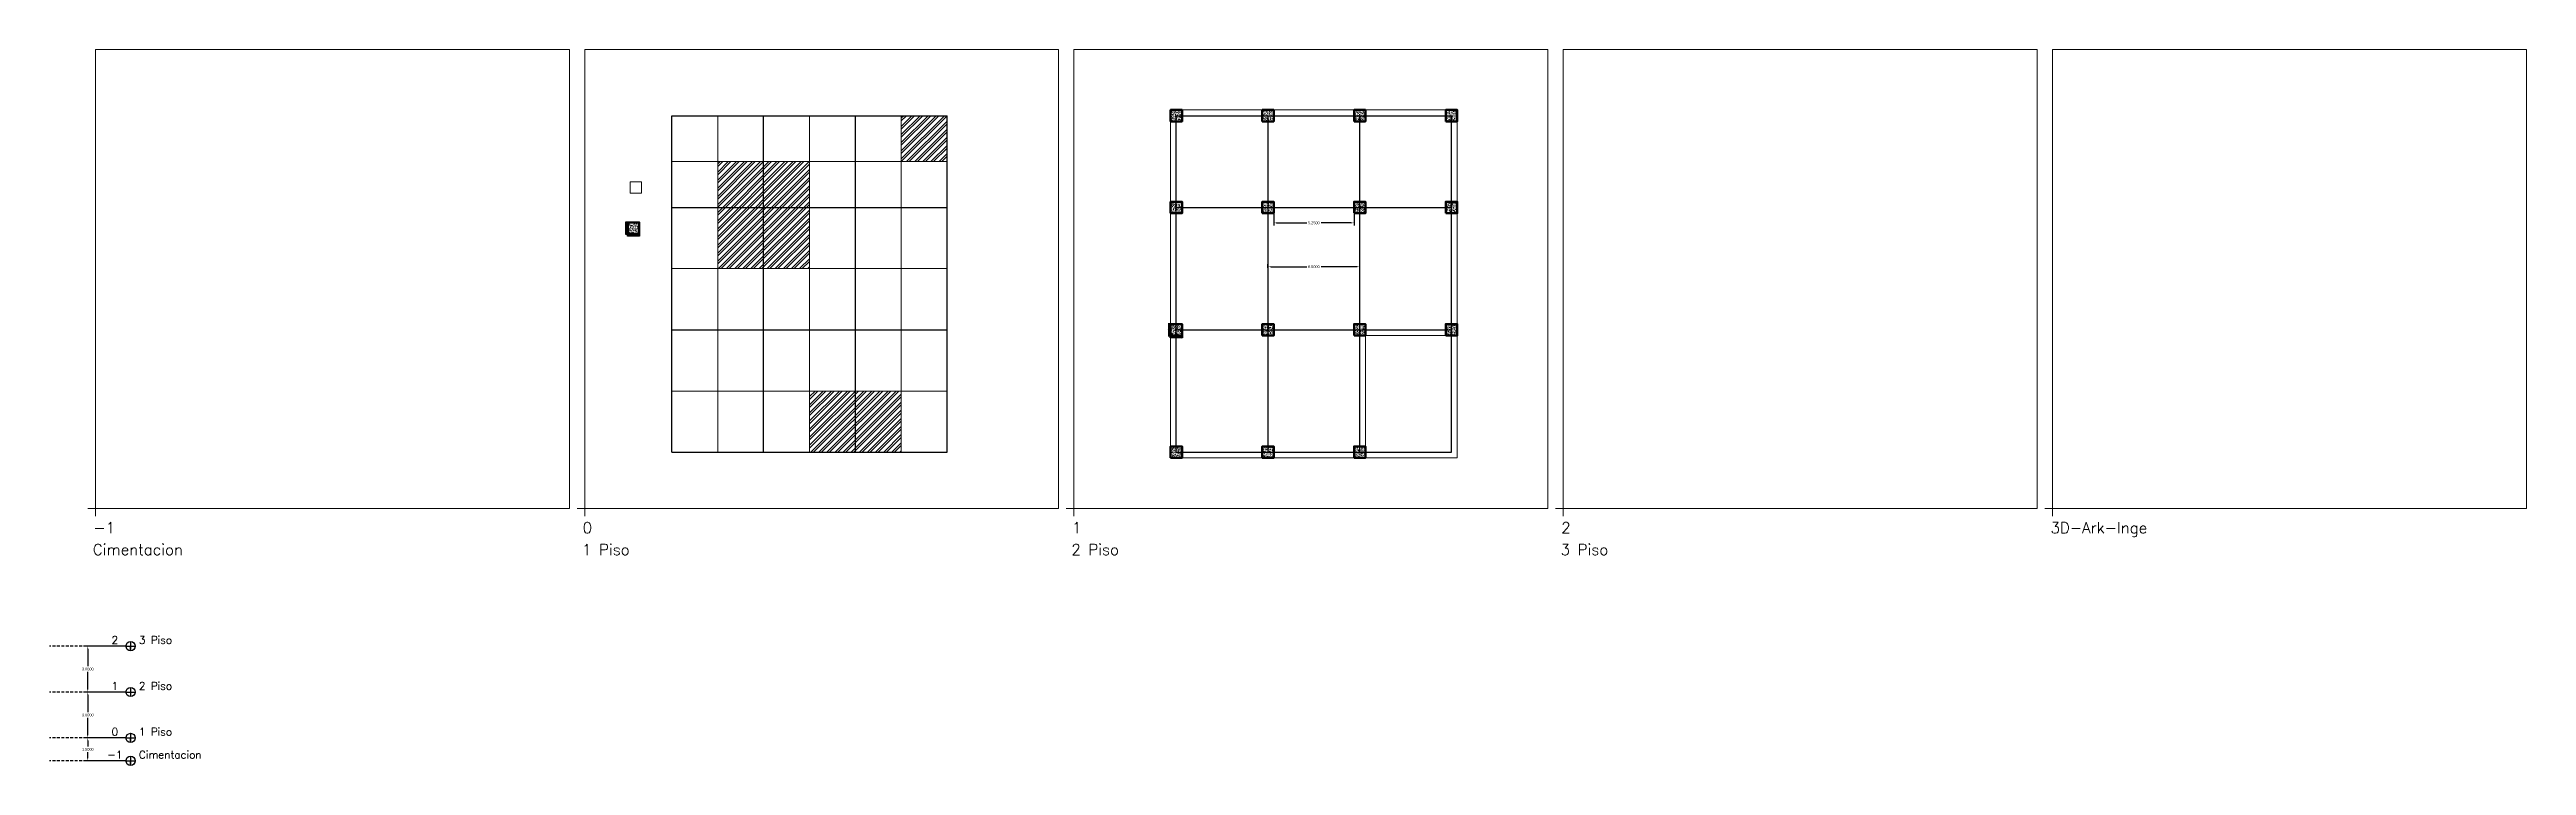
# Model space of a CAD drawing. Header units: metres. Extents: x -3 to 159, y -2 to 45.
import ezdxf
from ezdxf.enums import TextEntityAlignment as Align

# ---------------------------------------------------------------- set-up
doc = ezdxf.new("R2010")
doc.units = ezdxf.units.M
doc.header["$LTSCALE"] = 0.03
doc.header["$MEASUREMENT"] = 0
doc.linetypes.add('HIDDEN', pattern=[9.525, 6.35, -3.175])
for name, color, linetype, plot in [('3D - Construccion', 250, 'Continuous', False), ('3D - Niveles', 1, 'Continuous', False), ('Datos - bloques', 1, 'Continuous', False)]:
    doc.layers.add(name, color=color, linetype=linetype, plot=plot)
for name, color, linetype, lineweight in [('3D - Plantillas', 17, 'Continuous', 9), ('Arki - Bordes', 2, 'Continuous', 20), ('Columnas', 5, 'Continuous', 60)]:
    doc.layers.add(name, color=color, linetype=linetype, lineweight=lineweight)
doc.styles.add('Aki - Medidas', font='arial.ttf', dxfattribs={"height": 0.045})
doc.styles.add('Arki - Data', font='romans.shx', dxfattribs={"height": 5})
doc.styles.add('Data', font='romans.shx', dxfattribs={"height": 5})
doc.styles.get("Standard").update_dxf_attribs({"font": 'arial.ttf'})
doc.dimstyles.new('Arki - Medidas', dxfattribs={"dimtxt": 0.045, "dimasz": 0.05, "dimexe": 0.048, "dimexo": 0.02, "dimgap": 0.032, "dimtad": 2, "dimtih": 1, "dimtoh": 1, "dimzin": 5, "dimdsep": 46, "dimtxsty": 'Aki - Medidas', "dimblk": 'OPEN90', "dimcen": 0.5, "dimclrd": 1, "dimclre": 1, "dimclrt": 3, "dimadec": 0, "dimazin": 0, "dimtfac": 1, "dimtix": 1, "dimtofl": 0, "dimtmove": 1, "dimatfit": 3, "dimldrblk": 'OPEN90', "dimfxl": 1, "dimtolj": 1, "dimtzin": 0, "dimarcsym": 0})
doc.dimstyles.get("Standard").update_dxf_attribs({"dimtxt": 0.18, "dimasz": 0.18, "dimexe": 0.18, "dimexo": 0.0625, "dimgap": 0.09, "dimtad": 0, "dimtih": 1, "dimtoh": 1, "dimdec": 4, "dimzin": 0, "dimdsep": 46, "dimtxsty": 'Standard', "dimcen": 0.09, "dimadec": 0, "dimazin": 0, "dimtfac": 1, "dimtdec": 4, "dimtofl": 0, "dimtmove": 0, "dimatfit": 3, "dimfxl": 1, "dimtolj": 1, "dimtzin": 0, "dimarcsym": 0})
pattern_1 = [(50, (0, 0), (0.145748, -0.012751), [0.01524, -0.16764]), (355, (0, 0), (-0.028195, 0.152845), [0.012192, -0.134112]), (100.451, (0.01215, -0.00106), (0.117553, 0.140094), [0.012952, -0.142472]), (46.184, (0, 0.04064), (0.216863, -0.033634), [0.02286, -0.25146]), (96.636, (0.01807, 0.03784), (0.189923, 0.19794), [0.019428, -0.21371]), (351.184, (0, 0.04064), (0.189923, 0.19794), [0.018288, -0.201168]), (21, (0.02032, 0.03048), (0.121292, -0.081812), [0.01524, -0.16764]), (326, (0.02032, 0.03048), (0.049442, 0.14735), [0.012192, -0.134112]), (71.451, (0.03043, 0.02366), (0.170733, 0.065538), [0.012952, -0.142472]), (37.5, (0, 0), (0.002471, 0.067644), [0, -0.1324864, 0, -0.136144, 0, -0.13462]), (7.5, (0, 0), (0.0534557, 0.0801445), [0, -0.0776224, 0, -0.1294384, 0, -0.051308]), (327.5, (-0.045314, 0), (0.1084725, -0.004583), [0, -0.0508, 0, -0.158496, 0, -0.210312]), (317.5, (-0.06563, 0), (0.118503, 0.020341), [0, -0.06604, 0, -0.1052576, 0, -0.149352])]

# ---------------------------------------------------------------- blocks, each defined once
blk = doc.blocks.new('AKI_Punto3D')
for p, q in [((-0.5, 0), (0.5, 0)), ((0, -0.5), (0, 0.5))]:
    blk.add_line(p, q)
blk = doc.blocks.new('*U1199')
blk.add_lwpolyline([(0, 30), (31, 30), (31, 0), (0, 0)], close=True)
blk.add_blockref('AKI_Punto3D', (0, 0))
at = {"color": 255, "style": 'Data'}
blk.add_attdef('ETAGE', (-0.13, -1.62), '', height=0.72, dxfattribs=at)
at = {"color": 252, "style": 'Data'}
blk.add_attdef('NOMBRE', (-0.17, -3.05), '', height=0.72, dxfattribs=at)
blk = doc.blocks.new('AKI_Nivel')
h = blk.add_hatch()
h.set_pattern_fill('ANGLE')
h.set_pattern_definition([(0, (2.3, -4), (0, 6.985), [5.08, -1.905]), (90, (2.3, -4), (-6.985, 4e-16), [5.08, -1.905])])
h.paths.add_polyline_path([(2.6, 0), (2.3, 0), (2.3, -0.3, 0.414214)])
h.paths.add_polyline_path([(2.3, 0.3, 0.414214), (2, 0), (2.3, 0)])
at = {"linetype": 'HIDDEN'}
blk.add_line((0, 0), (-3, 0), dxfattribs=at)
blk.add_line((2, 0), (0, 0))
blk.add_circle((2.3, 0), 0.3)
at = {"layer": '3D - Construccion'}
for p, q in [((2, 0), (2.6, 0)), ((2.3, 0.3), (2.3, -0.3))]:
    blk.add_line(p, q, dxfattribs=at)
at = {"color": 7, "style": 'Data'}
blk.add_attdef('ETAGE', text='', height=0.5, dxfattribs=at).set_placement((1.27, 0), align=Align.BOTTOM_CENTER)
blk.add_attdef('NOMBRE1', text='', height=0.5, dxfattribs=at).set_placement((2.85, 0), align=Align.BOTTOM_LEFT)
blk = doc.blocks.new('*D1196')
at = {"color": 0, "lineweight": -2, "transparency": 16777216}
for p, q in [((-0.06, 3), (-0.68, 3)), ((-0.5, 2.82), (-0.5, 1.68)), ((-0.5, 0.18), (-0.5, 1.32)), ((-0.06, 0), (-0.68, 0))]:
    blk.add_line(p, q, dxfattribs=at)
at = {"color": 0, "transparency": 16777216}
for points in [[(-0.53, 2.82), (-0.47, 2.82), (-0.5, 3)], [(-0.53, 0.18), (-0.47, 0.18), (-0.5, 0)]]:
    blk.add_solid(points, dxfattribs=at)
at = {"layer": 'Defpoints', "color": 0, "transparency": 16777216}
for p in [(-0.5, 3), (0, 3), (0, 0)]:
    blk.add_point(p, dxfattribs=at)
at = {"color": 0, "transparency": 16777216, "insert": (-0.5, 1.5), "char_height": 0.18, "attachment_point": 5}
blk.add_mtext('\\A1;3.0000', dxfattribs=at)
blk = doc.blocks.new('*D1197')
at = {"color": 0, "lineweight": -2, "transparency": 16777216}
for p, q in [((-0.06, 6), (-0.68, 6)), ((-0.5, 5.82), (-0.5, 4.68)), ((-0.5, 3.18), (-0.5, 4.32)), ((-0.06, 3), (-0.68, 3))]:
    blk.add_line(p, q, dxfattribs=at)
at = {"color": 0, "transparency": 16777216}
for points in [[(-0.53, 5.82), (-0.47, 5.82), (-0.5, 6)], [(-0.53, 3.18), (-0.47, 3.18), (-0.5, 3)]]:
    blk.add_solid(points, dxfattribs=at)
at = {"layer": 'Defpoints', "color": 0, "transparency": 16777216}
for p in [(-0.5, 6), (0, 6), (0, 3)]:
    blk.add_point(p, dxfattribs=at)
at = {"color": 0, "transparency": 16777216, "insert": (-0.5, 4.5), "char_height": 0.18, "attachment_point": 5}
blk.add_mtext('\\A1;3.0000', dxfattribs=at)
blk = doc.blocks.new('*D1198')
at = {"color": 0, "lineweight": -2, "transparency": 16777216}
for p, q in [((-0.06, 0), (-0.68, 0)), ((-0.06, -1.5), (-0.68, -1.5)), ((-0.5, -0.18), (-0.5, -0.57)), ((-0.5, -1.32), (-0.5, -0.93))]:
    blk.add_line(p, q, dxfattribs=at)
at = {"color": 0, "transparency": 16777216}
for points in [[(-0.53, -0.18), (-0.47, -0.18), (-0.5, 0)], [(-0.53, -1.32), (-0.47, -1.32), (-0.5, -1.5)]]:
    blk.add_solid(points, dxfattribs=at)
at = {"layer": 'Defpoints', "color": 0, "transparency": 16777216}
for p in [(0, 0), (-0.5, -1.5), (0, -1.5)]:
    blk.add_point(p, dxfattribs=at)
at = {"color": 0, "transparency": 16777216, "insert": (-0.5, -0.75), "char_height": 0.18, "attachment_point": 5}
blk.add_mtext('\\A1;1.5000', dxfattribs=at)
blk = doc.blocks.new('_Open90')
at = {"color": 0, "linetype": 'ByBlock', "lineweight": -2}
for p, q in [((0, 0), (-1, 0)), ((-0.5, 0.5), (0, 0)), ((0, 0), (-0.5, -0.5))]:
    blk.add_line(p, q, dxfattribs=at)
blk = doc.blocks.new('*D1211')
at = {"color": 1, "lineweight": -2, "transparency": 16777216}
for p, q in [((-0.02, 0), (-0.15, 0)), ((-0.02, -0.75), (-0.15, -0.75)), ((-0.1, -0.7), (-0.1, -0.05))]:
    blk.add_line(p, q, dxfattribs=at)
at = {"layer": 'Defpoints', "color": 0, "transparency": 16777216}
for p in [(0, 0), (-0.1, 0), (0, -0.75)]:
    blk.add_point(p, dxfattribs=at)
at = {"color": 1, "lineweight": -2, "transparency": 16777216, "xscale": 0.05, "yscale": 0.05, "zscale": 0.05}
for p, rotation in [((-0.1, 0), 90), ((-0.1, -0.75), 270)]:
    blk.add_blockref('_Open90', p, dxfattribs=dict(at, rotation=rotation))
at = {"color": 3, "transparency": 16777216, "insert": (-0.17, -0.38), "char_height": 0.045, "attachment_point": 5, "style": 'Aki - Medidas'}
blk.add_mtext('\\A1;.75', dxfattribs=at)
blk = doc.blocks.new('*D1212')
at = {"color": 1, "lineweight": -2, "transparency": 16777216}
for p, q in [((0, -0.77), (0, -0.9)), ((0.05, -0.85), (0.7, -0.85)), ((0.75, -0.77), (0.75, -0.9))]:
    blk.add_line(p, q, dxfattribs=at)
at = {"layer": 'Defpoints', "color": 0, "transparency": 16777216}
for p in [(0, -0.75), (0.75, -0.75), (0.75, -0.85)]:
    blk.add_point(p, dxfattribs=at)
at = {"color": 1, "lineweight": -2, "transparency": 16777216, "xscale": 0.05, "yscale": 0.05, "zscale": 0.05, "rotation": 180}
blk.add_blockref('_Open90', (0, -0.85), dxfattribs=at)
at = {"color": 1, "lineweight": -2, "transparency": 16777216, "xscale": 0.05, "yscale": 0.05, "zscale": 0.05}
blk.add_blockref('_Open90', (0.75, -0.85), dxfattribs=at)
at = {"color": 3, "transparency": 16777216, "insert": (0.38, -0.9), "char_height": 0.045, "attachment_point": 5, "style": 'Aki - Medidas'}
blk.add_mtext('\\A1;.75', dxfattribs=at)
blk = doc.blocks.new('*U1227')
at = {"lineweight": 5}
h = blk.add_hatch(dxfattribs=at)
h.set_pattern_fill('AR-CONC', color=0, scale=0.0008)
h.set_pattern_definition(pattern_1)
h.paths.add_polyline_path([(0, -0.75), (0.75, -0.75), (0.75, 0), (0, 0)])
blk.add_lwpolyline([(0, -0.75), (0.75, -0.75), (0.75, 0), (0, 0)], close=True)
at = {"layer": 'Datos - bloques', "style": 'Arki - Data', "flags": 1}
for tag, p in [('Altura', (-0.01, 0.51)), ('Desfase-S', (-0.01, 0.61)), ('Desfase-I', (-0.01, 0.41)), ('Eje', (-0.01, 0.31)), ('Estribos', (-0.01, 0.2)), ('H-Viga', (-0.01, 0.1))]:
    blk.add_attdef(tag, p, '', height=0.05, dxfattribs=at)
blk = doc.blocks.new('*D1464')
at = {"layer": 'Arki - Bordes', "color": 0, "lineweight": -2, "transparency": 16777216}
for p, q in [((76.69, 30.74), (76.69, 30.98)), ((76.87, 30.8), (79.23, 30.8)), ((82.51, 30.8), (80.16, 30.8)), ((82.69, 30.74), (82.69, 30.98))]:
    blk.add_line(p, q, dxfattribs=at)
at = {"layer": 'Arki - Bordes', "color": 0, "transparency": 16777216}
for points in [[(76.87, 30.83), (76.87, 30.77), (76.69, 30.8)], [(82.51, 30.83), (82.51, 30.77), (82.69, 30.8)]]:
    blk.add_solid(points, dxfattribs=at)
at = {"layer": 'Defpoints', "color": 0, "transparency": 16777216}
for p in [(82.69, 30.8), (76.69, 30.68), (82.69, 30.68)]:
    blk.add_point(p, dxfattribs=at)
at = {"layer": 'Arki - Bordes', "color": 0, "transparency": 16777216, "insert": (79.69, 30.8), "char_height": 0.18, "attachment_point": 5}
blk.add_mtext('\\A1;6.0000', dxfattribs=at)
blk = doc.blocks.new('*D1465')
at = {"layer": 'Arki - Bordes', "color": 0, "lineweight": -2, "transparency": 16777216}
for p, q in [((77.07, 34.24), (77.07, 33.49)), ((82.32, 34.24), (82.32, 33.49)), ((77.25, 33.67), (79.23, 33.67)), ((82.14, 33.67), (80.16, 33.67))]:
    blk.add_line(p, q, dxfattribs=at)
at = {"layer": 'Arki - Bordes', "color": 0, "transparency": 16777216}
for points in [[(77.25, 33.7), (77.25, 33.64), (77.07, 33.67)], [(82.14, 33.7), (82.14, 33.64), (82.32, 33.67)]]:
    blk.add_solid(points, dxfattribs=at)
at = {"layer": 'Defpoints', "color": 0, "transparency": 16777216}
for p in [(77.07, 34.3), (82.32, 34.3), (82.32, 33.67)]:
    blk.add_point(p, dxfattribs=at)
at = {"layer": 'Arki - Bordes', "color": 0, "transparency": 16777216, "insert": (79.69, 33.67), "char_height": 0.18, "attachment_point": 5}
blk.add_mtext('\\A1;5.2500', dxfattribs=at)
blk = doc.blocks.new('*U1208')
at = {"lineweight": 5}
h = blk.add_hatch(dxfattribs=at)
h.set_pattern_fill('AR-CONC', color=0, scale=0.0008)
h.set_pattern_definition(pattern_1)
h.paths.add_polyline_path([(0, -0.75), (0.75, -0.75), (0.75, 0), (0, 0)])
blk.add_lwpolyline([(0, -0.75), (0.75, -0.75), (0.75, 0), (0, 0)], close=True)
at = {"color": 3, "style": 'Aki - Medidas'}
for s, p in [('b', (-0.053, -0.375)), ('a', (0.375, -0.807))]:
    blk.add_text(s, height=0.045, dxfattribs=at).set_placement(p, align=Align.MIDDLE_CENTER)
at = {"layer": 'Datos - bloques', "style": 'Arki - Data', "flags": 1}
for tag, p in [('Altura', (-0.01, 0.507)), ('Eje', (-0.011, 0.307)), ('Estribos', (-0.011, 0.197)), ('H-Viga', (-0.011, 0.097)), ('Desfase-S', (-0.01, 0.607)), ('Desfase-I', (-0.01, 0.407))]:
    blk.add_attdef(tag, p, '', height=0.05, dxfattribs=at)
dim = blk.add_linear_dim(base=(-0.1, 0), p1=(0, -0.75), p2=(0, 0), angle=90, dimstyle='Arki - Medidas')
dim.commit()
dim.dimension.update_dxf_attribs({"geometry": '*D1211', "text_midpoint": (-0.172, -0.375)})
dim = blk.add_linear_dim(base=(0.75, -0.85), p1=(0, -0.75), p2=(0.75, -0.75), dimstyle='Arki - Medidas')
dim.commit()
dim.dimension.update_dxf_attribs({"geometry": '*D1212', "text_midpoint": (0.375, -0.905)})

msp = doc.modelspace()

# ---------------------------------------------------------------- hatches: boundary and pattern name
at = {"layer": 'Arki - Bordes'}
h = msp.add_hatch(dxfattribs=at)
h.set_pattern_fill('ANSI32', color=256)
h.paths.add_polyline_path([(55.7056, 40.67656), (52.7056, 40.67656), (52.7056, 37.67656), (55.7056, 37.67656)])
h = msp.add_hatch(dxfattribs=at)
h.set_pattern_fill('ANSI32', color=256)
h.paths.add_polyline_path([(46.7056, 37.67656), (40.7056, 37.67656), (40.7056, 30.67656), (46.7056, 30.67656)])
h = msp.add_hatch(dxfattribs=at)
h.set_pattern_fill('ANSI32', color=256)
h.paths.add_polyline_path([(52.7056, 22.67656), (46.7056, 22.67656), (46.7056, 18.67656), (52.7056, 18.67656)])

# ---------------------------------------------------------------- linework, layer by layer
for p, q in [((37.7056, 34.67656), (37.7056, 40.67656)), ((37.7056, 40.67656), (43.7056, 40.67656)), ((43.7056, 40.67656), (49.7056, 40.67656)), ((43.7056, 34.67656), (43.7056, 40.67656)), ((49.7056, 40.67656), (55.7056, 40.67656)), ((49.7056, 34.67656), (49.7056, 40.67656)), ((55.7056, 34.67656), (55.7056, 40.67656)), ((70.69257, 34.67656), (70.69257, 40.67656)), ((70.69257, 40.67656), (76.69257, 40.67656)), ((76.69257, 40.67656), (82.69257, 40.67656)), ((76.69257, 34.67656), (76.69257, 40.67656)), ((82.69257, 40.67656), (88.69257, 40.67656)), ((82.69257, 34.67656), (82.69257, 40.67656)), ((88.69257, 34.67656), (88.69257, 40.67656)), ((37.7056, 26.67656), (37.7056, 34.67656)), ((37.7056, 34.67656), (43.7056, 34.67656)), ((43.7056, 26.67656), (43.7056, 34.67656)), ((43.7056, 34.67656), (49.7056, 34.67656)), ((49.7056, 26.67656), (49.7056, 34.67656)), ((49.7056, 34.67656), (55.7056, 34.67656)), ((55.7056, 26.67656), (55.7056, 34.67656)), ((70.69257, 26.67656), (70.69257, 34.67656)), ((70.69257, 34.67656), (76.69257, 34.67656)), ((76.69257, 26.67656), (76.69257, 34.67656)), ((76.69257, 34.67656), (82.69257, 34.67656)), ((82.69257, 26.67656), (82.69257, 34.67656)), ((82.69257, 34.67656), (88.69257, 34.67656)), ((88.69257, 26.67656), (88.69257, 34.67656)), ((37.7056, 18.67656), (37.7056, 26.67656)), ((37.7056, 26.67656), (43.7056, 26.67656)), ((43.7056, 18.67656), (43.7056, 26.67656)), ((43.7056, 26.67656), (49.7056, 26.67656)), ((49.7056, 18.67656), (49.7056, 26.67656)), ((49.7056, 26.67656), (55.7056, 26.67656)), ((55.7056, 18.67656), (55.7056, 26.67656)), ((70.69257, 18.67656), (70.69257, 26.67656)), ((70.69257, 26.67656), (76.69257, 26.67656)), ((76.69257, 18.67656), (76.69257, 26.67656)), ((76.69257, 26.67656), (82.69257, 26.67656)), ((82.69257, 18.67656), (82.69257, 26.67656)), ((82.69257, 26.67656), (88.69257, 26.67656)), ((88.69257, 18.67656), (88.69257, 26.67656)), ((37.7056, 18.67656), (43.7056, 18.67656)), ((43.7056, 18.67656), (49.7056, 18.67656)), ((49.7056, 18.67656), (55.7056, 18.67656)), ((70.69257, 18.67656), (76.69257, 18.67656)), ((76.69257, 18.67656), (82.69257, 18.67656)), ((82.69257, 18.67656), (88.69257, 18.67656))]:
    msp.add_line(p, q)
for p, q in [((40.7056, 40.67656), (40.7056, 18.67656)), ((46.7056, 40.67656), (46.7056, 18.67656)), ((52.7056, 40.67656), (52.7056, 18.67656)), ((37.7056, 37.67656), (55.7056, 37.67656)), ((37.7056, 30.67656), (55.7056, 30.67656)), ((37.7056, 22.67656), (55.7056, 22.67656))]:
    msp.add_line(p, q, dxfattribs=at)
for points in [[(37.7056, 40.67656), (55.7056, 40.67656), (55.7056, 18.67656), (37.7056, 18.67656)], [(70.31757, 41.05156), (89.06757, 41.05156), (89.06757, 18.30156), (70.31757, 18.30156)], [(34.96719, 36.3606), (35.71719, 36.3606), (35.71719, 35.6106), (34.96719, 35.6106)], [(83.06757, 26.30156), (89.06757, 26.30156), (89.06757, 18.30156), (83.06757, 18.30156)]]:
    msp.add_lwpolyline(points, close=True, dxfattribs=at)

# ---------------------------------------------------------------- block references
at = {"layer": '3D - Niveles'}
for p, values in [((0, 6), {'ETAGE': '2', 'NOMBRE1': '3 Piso'}), ((0, 3), {'ETAGE': '1', 'NOMBRE1': '2 Piso'}), ((0, 0), {'ETAGE': '0', 'NOMBRE1': '1 Piso'}), ((0, -1.5), {'ETAGE': '-1', 'NOMBRE1': 'Cimentacion'})]:
    msp.add_blockref('AKI_Nivel', p, dxfattribs=at).add_auto_attribs(values)
at = {"layer": '3D - Plantillas'}
for p, values in [((0, 15), {'ETAGE': '-1', 'NOMBRE': 'Cimentacion'}), ((32, 15), {'ETAGE': '0', 'NOMBRE': '1 Piso'}), ((64, 15), {'ETAGE': '1', 'NOMBRE': '2 Piso'}), ((96, 15), {'ETAGE': '2', 'NOMBRE': '3 Piso'})]:
    msp.add_blockref('*U1199', p, dxfattribs=at).add_auto_attribs(values)
ref = msp.add_blockref('*U1199', (128, 15), dxfattribs=at)
ref.add_attrib('ETAGE', '3D-Ark-Inge', (127.86835, 13.37715), dxfattribs={"layer": '0', "color": 255, "height": 0.72, "style": 'Data'})
at = {"layer": 'Columnas', "color": 1}
for name, p in [('*U1227', (70.31757, 41.05156)), ('*U1227', (76.31757, 41.05156)), ('*U1227', (82.31757, 41.05156)), ('*U1227', (88.31757, 41.05156)), ('*U1227', (70.31757, 35.05156)), ('*U1227', (76.31757, 35.05156)), ('*U1227', (82.31757, 35.05156)), ('*U1227', (88.31757, 35.05156)), ('*U1208', (34.82019, 33.70511)), ('*U1208', (70.31757, 27.05156)), ('*U1227', (76.31757, 27.05156)), ('*U1227', (82.31757, 27.05156)), ('*U1227', (88.31757, 27.05156)), ('*U1227', (70.31757, 19.05156)), ('*U1227', (76.31757, 19.05156)), ('*U1227', (82.31757, 19.05156))]:
    msp.add_blockref(name, p, dxfattribs=at)

# ---------------------------------------------------------------- dimensions: what is measured, and where the dimension line sits
for base, p1, p2, angle, picture, middle in [((-0.5, 6), (0, 3), (0, 6), 90, '*D1197', (-0.5, 4.5)), ((-0.5, 3), (0, 0), (0, 3), 90, '*D1196', (-0.5, 1.5)), ((-0.5, -1.5), (0, 0), (0, -1.5), 270, '*D1198', (-0.5, -0.75))]:
    dim = msp.add_linear_dim(base=base, p1=p1, p2=p2, angle=angle, dimstyle='Standard')
    dim.commit()
    dim.dimension.update_dxf_attribs({"geometry": picture, "text_midpoint": middle})
at = {"layer": 'Arki - Bordes'}
for base, p1, p2, picture, middle in [((82.31757, 33.66788), (77.06757, 34.30156), (82.31757, 34.30156), '*D1465', (79.69257, 33.66788)), ((82.69257, 30.8002), (76.69257, 30.67656), (82.69257, 30.67656), '*D1464', (79.69257, 30.8002))]:
    dim = msp.add_linear_dim(base=base, p1=p1, p2=p2, dimstyle='Standard', dxfattribs=at)
    dim.commit()
    dim.dimension.update_dxf_attribs({"geometry": picture, "text_midpoint": middle})

doc.saveas('drawing.dxf')
